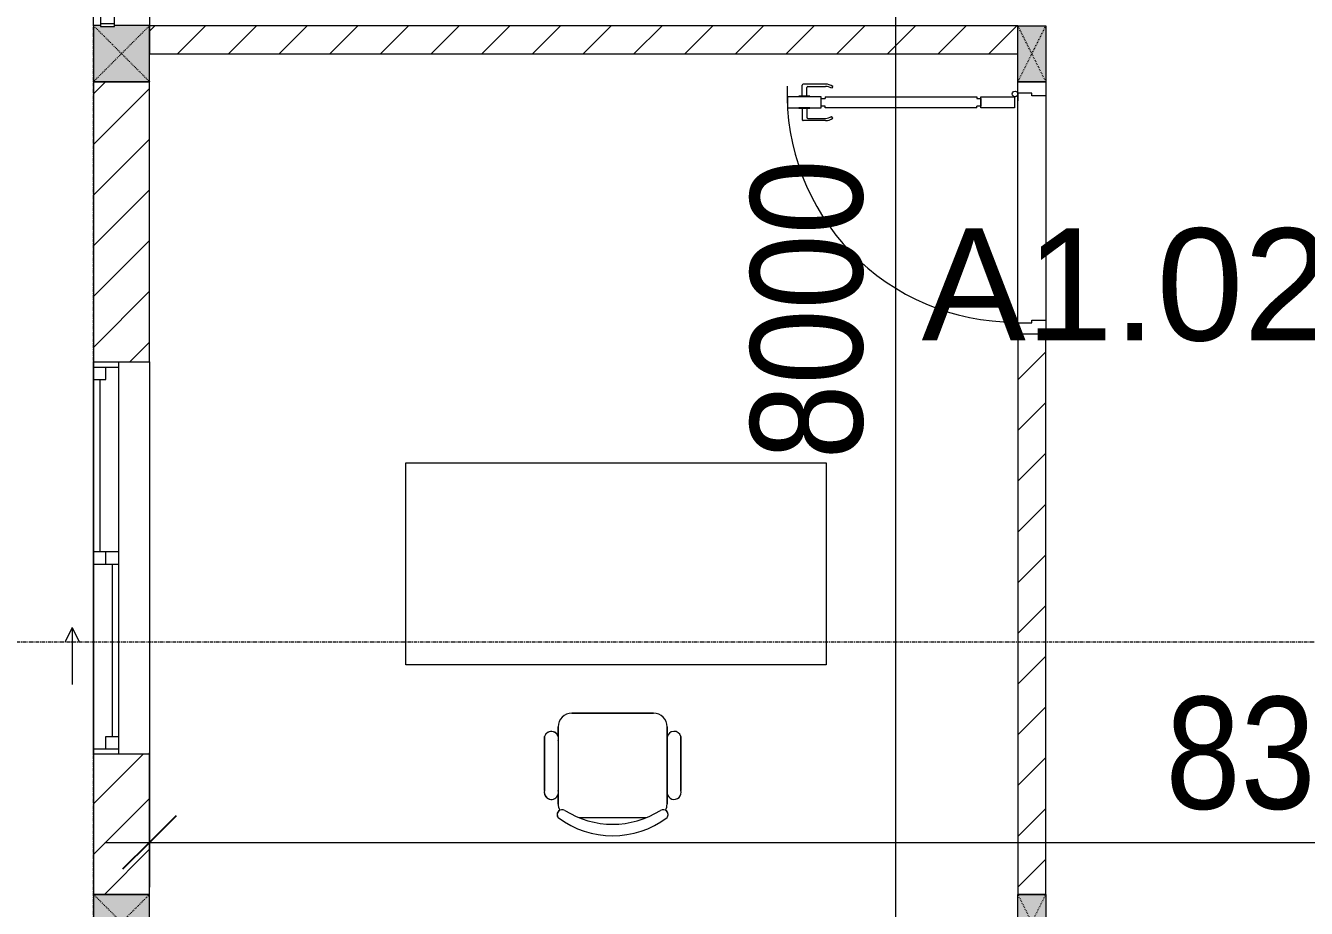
# Model space of a CAD drawing. Header units: millimetres. Extents: x 962 to 239635, y -15958 to 82755.
# Drawn here: x 95161 to 99733, y 27487 to 30637 of the extents above; entities that cross this region are included whole.
import ezdxf

# ---------------------------------------------------------------- set-up
doc = ezdxf.new("R2010")
doc.units = ezdxf.units.MM
doc.linetypes.add('Dash', pattern=[6, 3, -3])
doc.linetypes.add('Grid Line', pattern=[22.225, 12.7, -3.175, 3.175, -3.175])
for name, color, linetype, lineweight in [('0-1', 7, 'Continuous', 5), ('A-ANNO-DIMS', 211, 'Continuous', 9), ('A-ANNO-DIMS-160', 211, 'Continuous', 9), ('A-AREA-IDEN', 2, 'Continuous', 9), ('A-DETL-GENF-1', 9, 'Continuous', 9), ('A-DOOR-1', 254, 'Continuous', 9), ('A-DOOR-2', 9, 'Continuous', 9), ('A-FLOR-1', 250, 'Continuous', 9), ('A-FLOR-2', 9, 'Continuous', 9), ('A-FLOR-HRAL', 11, 'Continuous', 9), ('A-GLAZ', 151, 'Continuous', 9), ('A-WALL', 113, 'Continuous', 9), ('A-WALL-1', 253, 'Continuous', 18), ('A-WALL-2', 9, 'Continuous', 9), ('A-WALL-3', 113, 'Continuous', 18), ('A-WALL-PATT-1', 10, 'Continuous', 9), ('A-WALL-PATT-2', 111, 'Continuous', 9), ('I-FURN', 30, 'Continuous', 9), ('I-FURN-1', 254, 'Continuous', 9), ('M-EQPM', 50, 'Continuous', 9), ('S-COLS', 52, 'Continuous', 9), ('S-COLS-1', 52, 'Continuous', 5), ('S-COLS-3', 254, 'Continuous', 9), ('S-COLS-4', 253, 'Continuous', 18), ('S-COLS-5', 52, 'Dash', 9), ('S-COLS-6', 52, 'Continuous', 18), ('S-COLS-HDLN', 52, 'Dash', 9), ('S-COLS-HDLN-1', 9, 'Dash', 9), ('S-GRID-1', 1, 'Grid Line', 9)]:
    doc.layers.add(name, color=color, linetype=linetype, lineweight=lineweight)
doc.styles.add('Arial_11', font='arial_0.ttf', dxfattribs={"height": 400})
doc.styles.add('UTM Avo', font='UTM Avo.ttf', dxfattribs={"width": 0.9, "height": 400})
doc.dimstyles.new('1_Dim_chi_tiet_2_5', dxfattribs={"dimscale": 304.8, "dimtxt": 399.720379, "dimasz": 0.629921, "dimexe": 0.524934, "dimexo": 0.0625, "dimgap": 0.052493, "dimtad": 1, "dimdec": 0, "dimrnd": 5, "dimzin": 0, "dimdsep": 46, "dimtxsty": 'UTM Avo', "dimblk1": 'OBLIQUE', "dimblk2": 'OBLIQUE', "dimsah": 1, "dimcen": 0.09, "dimdle": 0.524934, "dimazin": 0, "dimtfac": 1, "dimtdec": 4, "dimtix": 1, "dimtmove": 0, "dimatfit": 3, "dimfxl": 1.049869, "dimfxlon": 1, "dimtvp": 1, "dimtolj": 1, "dimtzin": 0, "dimarcsym": 2})
doc.dimstyles.new('1_Dim_chi_tiet_2_5_1', dxfattribs={"dimscale": 304.8, "dimtxt": 399.720379, "dimasz": 0.629921, "dimexe": 0.524934, "dimexo": 0.0625, "dimgap": 0.052493, "dimtad": 1, "dimdec": 0, "dimrnd": 5, "dimzin": 0, "dimdsep": 46, "dimtxsty": 'UTM Avo', "dimblk1": 'OBLIQUE', "dimblk2": 'OBLIQUE', "dimsah": 1, "dimcen": 0.09, "dimdle": 0.524934, "dimazin": 0, "dimtfac": 1, "dimtdec": 4, "dimtix": 1, "dimtmove": 0, "dimatfit": 3, "dimfxl": 1.049869, "dimfxlon": 1, "dimtvp": 1, "dimtolj": 1, "dimtzin": 0, "dimarcsym": 2})
pattern_1 = [(45, (0, 0), (-90.50967, 90.50967), [])]

# ---------------------------------------------------------------- blocks, each defined once
blk = doc.blocks.new('NCV_TKTC_KET CAU_rvt-1-TKCS_MB TẦNG 2')
at = {"layer": 'A-FLOR-1'}
blk.add_line((33652.6, 30437.4), (33652.6, 27536.9), dxfattribs=at)
blk = doc.blocks.new('DOOR_CW_01 CANH MO-PANEL KINH - DIW_01-900x2200-CỬA GỖ VÂN LAMINATE-553375-TKCS_MB TẦNG 2')
at = {"layer": 'A-DETL-GENF-1'}
for p, q in [((-397, -182), (-397, -62)), ((-397, -62), (-357, -62)), ((-357, -62), (-357, -182)), ((-357, -182), (-397, -182)), ((-391, -196), (-391, -182)), ((-391, -182), (-363, -182)), ((-363, -182), (-363, -196)), ((-397, -196), (-391, -196)), ((-397, -738), (-397, -196)), ((-357, -196), (-363, -196)), ((-357, -196), (-357, -738)), ((-433.9, -711.2), (-427.3, -715.8)), ((-320.1, -711.2), (-326.7, -715.8)), ((-442, -737), (-442, -816.5)), ((-434, -799.5), (-434, -737)), ((-397, -738), (-391, -738)), ((-357, -752), (-397, -752)), ((-397, -752), (-397, -872)), ((-391, -752), (-391, -738)), ((-363, -752), (-391, -752)), ((-357, -738), (-363, -738)), ((-363, -738), (-363, -752)), ((-357, -872), (-357, -752)), ((-320, -799.5), (-320, -737)), ((-312, -737), (-312, -816.5)), ((-399, -820.5), (-438, -820.5)), ((-399, -803.5), (-430, -803.5)), ((-399, -792.2), (-399, -831.8)), ((-397, -792.2), (-399, -792.2)), ((-397, -792.2), (-397, -831.8)), ((-357, -792.2), (-357, -831.8)), ((-357, -792.2), (-355, -792.2)), ((-355, -792.2), (-355, -831.8)), ((-355, -803.5), (-324, -803.5)), ((-355, -820.5), (-316, -820.5)), ((-399, -831.8), (-397, -831.8)), ((-355, -831.8), (-357, -831.8)), ((-397, -872), (-357, -872))]:
    blk.add_line(p, q, dxfattribs=at)
blk.add_circle((-407, -60), 10, dxfattribs=at)
for centre, radius, start, end in [((-407, -60), 814, 268, 0), ((-397, -737), 45, 145, 180), ((-397, -737), 37, 145, 180), ((-357, -737), 37, 0, 35), ((-357, -737), 45, 360, 35), ((-438, -816.5), 4, 180, 270), ((-430, -799.5), 4, 180, 270), ((-324, -799.5), 4, 270, 0), ((-316, -816.5), 4, 270, 0)]:
    blk.add_arc(centre, radius, start, end, dxfattribs=at)
at = {"layer": 'A-DOOR-2'}
for p, q in [((-450, -50), (-450, 50)), ((-450, 50), (-400, 50)), ((-400, 50), (-400, 0)), ((400, 0), (400, 50)), ((400, 50), (450, 50)), ((450, 50), (450, -50)), ((-410, 0), (-410, -50)), ((-400, 0), (-410, 0)), ((410, 0), (400, 0)), ((410, -50), (410, 0)), ((-410, -50), (-450, -50)), ((-407, -50), (-382, -50)), ((450, -50), (410, -50))]:
    blk.add_line(p, q, dxfattribs=at)
blk = doc.blocks.new('BAN LV A - BAN LV A_dwg_ban hoc2-348006-TKCS_MB TẦNG 2')
at = {"layer": 'I-FURN'}
for p, q in [((145.8, 437.4), (-145.8, 437.4)), ((-194.4, 388.8), (-194.4, 113.4)), ((194.4, 113.4), (194.4, 388.8)), ((-243, 354.4), (-243, 162)), ((194.4, 351.4), (194.4, 150.8)), ((243.7, 162), (243.7, 354.4)), ((-120.5, 64.8), (120.5, 64.8))]:
    blk.add_line(p, q, dxfattribs=at)
at = {"layer": 'I-FURN', "flags": 128}
blk.add_lwpolyline([(-737.8, 610.5), (-737.8, 1330.5), (-154.9, 1330.5), (762.2, 1330.5), (762.2, 610.5)], close=True, dxfattribs=at)
at = {"layer": 'I-FURN'}
for centre, radius, start, end in [((-145.8, 388.8), 48.6, 90, 180), ((145.8, 388.8), 48.6, 360, 90), ((-218.7, 347.3), 25.3, 343.7398, 163.7398), ((219.4, 347.3), 25.3, 16.2602, 170.7054), ((-218.7, 154.9), 25.3, 163.7398, 16.2602), ((219.4, 154.9), 25.3, 189.2946, 16.2602), ((-180.2, 75.4), 17.8, 57.9726, 216.6901), ((-145.8, 113.4), 48.6, 180, 207.5844), ((180.2, 75.4), 17.8, 323.3099, 122.0274), ((145.8, 113.4), 48.6, 332.4156, 0), ((0, 324), 324, 233.1301, 306.8699), ((0, 359.3), 318.2, 237.5758, 302.4242)]:
    blk.add_arc(centre, radius, start, end, dxfattribs=at)
blk = doc.blocks.new('BAN LV A - BAN LV A_dwg-348005-TKCS_MB TẦNG 2')
at = {"extrusion": (0, 0, -1), "zscale": -1, "rotation": 180}
blk.add_blockref('BAN LV A - BAN LV A_dwg_ban hoc2-348006-TKCS_MB TẦNG 2', (-729, 1383.7), dxfattribs=at)
blk = doc.blocks.new('BAN LV A - BAN LV A-401069-TKCS_MB TẦNG 2')
at = {"layer": 'I-FURN-1'}
for p, q in [((-8.8, -53.2), (1491.2, -53.2)), ((-8.8, -773.2), (-8.8, -53.2)), ((1491.2, -53.2), (1491.2, -773.2)), ((1491.2, -773.2), (-8.8, -773.2)), ((583.2, -946.3), (874.8, -946.3)), ((534.6, -1029.3), (534.6, -994.9)), ((923.4, -994.9), (923.4, -1032.3)), ((486, -1221.7), (486, -1029.3)), ((972.7, -1029.3), (972.7, -1221.7)), ((923.4, -1232.9), (923.4, -1270.3)), ((534.6, -1270.3), (534.6, -1235.9))]:
    blk.add_line(p, q, dxfattribs=at)
for centre, radius, start, end in [((583.2, -994.9), 48.6, 90, 180), ((874.8, -994.9), 48.6, 0, 90), ((510.3, -1036.4), 25.3, 16.2602, 163.7398), ((948.4, -1036.4), 25.3, 16.2602, 170.7054), ((510.3, -1228.8), 25.3, 163.7398, 343.7398), ((948.4, -1228.8), 25.3, 189.2946, 16.2602), ((583.2, -1270.3), 48.6, 180, 207.5844), ((874.8, -1270.3), 48.6, 332.4156, 0), ((548.9, -1308.3), 17.8, 119.404, 216.6901), ((729, -1059.7), 324, 233.1301, 306.8699), ((909.2, -1308.3), 17.8, 323.3099, 60.596)]:
    blk.add_arc(centre, radius, start, end, dxfattribs=at)
at = {"extrusion": (0, 0, -1), "zscale": -1, "rotation": 180}
blk.add_blockref('BAN LV A - BAN LV A_dwg-348005-TKCS_MB TẦNG 2', (0, 0), dxfattribs=at)
blk = doc.blocks.new('G1_SOF - BO TRU - 100x200-746114-TKCS_MB TẦNG 2')
at = {"layer": 'S-COLS'}
blk.add_hatch(color=256, dxfattribs=at).paths.add_polyline_path([(50, -100), (50, 100), (-50, 100), (-50, -100)])
at = {"layer": 'S-COLS-4'}
for p, q in [((-50, 100), (50, 100)), ((-50, -100), (-50, 100)), ((50, 100), (50, -100)), ((50, -100), (-50, -100))]:
    blk.add_line(p, q, dxfattribs=at)
at = {"layer": 'S-COLS-HDLN-1'}
for p, q in [((50, -100), (-50, 100)), ((-50, -100), (50, 100))]:
    blk.add_line(p, q, dxfattribs=at)
blk = doc.blocks.new('NCV_TKTC_TANG 2_rvt-1-TKCS_MB TẦNG 2')
at = {"layer": 'A-WALL-PATT-1'}
h = blk.add_hatch(dxfattribs=at)
h.set_pattern_fill('FP_1', color=256, style=0, pattern_type=2)
h.set_pattern_definition(pattern_1)
h.paths.add_polyline_path([(33852.6, 30536.9), (36952.6, 30536.9), (36952.6, 30636.9), (33852.6, 30636.9)])
h = blk.add_hatch(dxfattribs=at)
h.set_pattern_fill('FP_1', color=256, style=0, pattern_type=2)
h.set_pattern_definition(pattern_1)
h.paths.add_polyline_path([(37052.6, 27537.4), (37052.6, 29536.5), (36952.6, 29536.5), (36952.6, 27537.4)])
h.paths.add_polyline_path([(37052.6, 30436.5), (37052.2, 30436.9), (36952.6, 30436.5)])
at = {"layer": 'A-FLOR-2'}
for p, q in [((36952.6, 29576.5), (36952.6, 30396.5)), ((37052.6, 30386.5), (37052.6, 29586.5))]:
    blk.add_line(p, q, dxfattribs=at)
at = {"layer": 'A-WALL-1'}
for p, q in [((36952.6, 30636.9), (33852.6, 30636.9)), ((33852.6, 30636.9), (33852.6, 30536.9)), ((33852.6, 30536.9), (36952.6, 30536.9)), ((36952.6, 30436.5), (37052.6, 30436.5)), ((37052.6, 29536.5), (36952.6, 29536.5)), ((36952.6, 29536.5), (36952.6, 27537.4)), ((37052.6, 27537.4), (37052.6, 29536.5)), ((36952.6, 27537.4), (37052.6, 27537.4))]:
    blk.add_line(p, q, dxfattribs=at)
at = {"layer": 'A-WALL-2'}
for p, q in [((36952.6, 29576.5), (36952.6, 30396.5)), ((37052.6, 30386.5), (37052.6, 29586.5))]:
    blk.add_line(p, q, dxfattribs=at)
at = {"layer": 'A-DOOR-1', "rotation": 270.0000000000007}
blk.add_blockref('DOOR_CW_01 CANH MO-PANEL KINH - DIW_01-900x2200-CỬA GỖ VÂN LAMINATE-553375-TKCS_MB TẦNG 2', (37002.6, 29986.5), dxfattribs=at)
at = {"layer": 'I-FURN-1'}
blk.add_blockref('BAN LV A - BAN LV A-401069-TKCS_MB TẦNG 2', (34776.9, 29129.7), dxfattribs=at)
at = {"layer": 'S-COLS-3'}
for p in [(37002.6, 30536.9), (37002.6, 27436.9)]:
    blk.add_blockref('G1_SOF - BO TRU - 100x200-746114-TKCS_MB TẦNG 2', p, dxfattribs=at)
blk = doc.blocks.new('1_FAMILY RVT - W01-WxH 1400x1400xmm-411185-TKCS_MB TẦNG 2')
at = {"layer": 'A-GLAZ'}
for p, q in [((-700, 103.81), (700, 103.81)), ((-700, -96.19), (-700, 103.81)), ((700, 103.81), (700, -96.19)), ((-700, -7.29), (-680.95, -7.29)), ((-680.95, -7.29), (-22.225, -7.29)), ((-680.95, -96.19), (-680.95, -7.29)), ((-22.225, -7.29), (22.225, -7.29)), ((-22.225, -7.29), (-22.225, -96.19)), ((22.225, -7.29), (636.5, -7.29)), ((22.225, -96.19), (22.225, -7.29)), ((22.225, -29.515), (636.5, -29.515)), ((636.5, -7.29), (700, -7.29)), ((636.5, -51.74), (636.5, -7.29)), ((680.95, -96.19), (680.95, -7.29)), ((-636.5, -51.74), (-680.95, -51.74)), ((-636.5, -96.19), (-636.5, -51.74)), ((-636.5, -73.965), (-22.225, -73.965)), ((22.225, -51.74), (-22.225, -51.74)), ((680.95, -51.74), (636.5, -51.74)), ((700, -96.19), (-700, -96.19)), ((-700, -96.19), (-636.5, -96.19)), ((-636.5, -96.19), (-22.225, -96.19)), ((-22.225, -96.19), (22.225, -96.19)), ((22.225, -96.19), (680.95, -96.19)), ((680.95, -96.19), (700, -96.19)), ((248.4, -172.39), (299.2, -146.99)), ((248.4, -172.39), (299.2, -197.79)), ((248.4, -172.39), (451.6, -172.39))]:
    blk.add_line(p, q, dxfattribs=at)
blk = doc.blocks.new('TKTC_XREF_251221_MB TANG 2-7 - TKTC_XREF_251221_MB TANG 2-7-2039446-TKCS_MB TẦNG 2')
at = {"layer": 'M-EQPM'}
blk.add_line((0, 13200.4), (0, 10300), dxfattribs=at)
blk = doc.blocks.new('Railing - 50 x 10mm-1251311-TKCS_MB TẦNG 2')
at = {"layer": 'A-FLOR-HRAL'}
for p, q in [((25, 5), (-25, 5)), ((-25, 5), (-25, -5)), ((25, -5), (25, 5)), ((-25, -5), (25, -5))]:
    blk.add_line(p, q, dxfattribs=at)
blk = doc.blocks.new('Railing - Railing-3231163-TKCS_MB TẦNG 2')
at = {"layer": 'A-FLOR-HRAL'}
for p, q in [((33677.6, 33481.9), (33677.6, 30644)), ((33727.6, 30644), (33727.6, 33481.9))]:
    blk.add_line(p, q, dxfattribs=at)
for p in [(33702.6, 33486.9), (33702.6, 30639)]:
    blk.add_blockref('Railing - 50 x 10mm-1251311-TKCS_MB TẦNG 2', p)
blk = doc.blocks.new('G1_SOF - BO TRU - 200x200-3052400-TKCS_MB TẦNG 2')
at = {"layer": 'S-COLS-HDLN'}
for p, q in [((-100, 100), (100, -100)), ((100, 100), (-100, -100))]:
    blk.add_line(p, q, dxfattribs=at)
blk = doc.blocks.new('DIMBLOCK250-TKCS_MB TẦNG 2')
at = {"layer": 'A-ANNO-DIMS-160'}
for p, q in [((98268.3, 25476.9), (98268.3, 33796.9)), ((97948.3, 33636.9), (98428.3, 33636.9)), ((98268.3, 33636.9), (97948.3, 33636.9)), ((97948.3, 25636.9), (98428.3, 25636.9)), ((98268.3, 25636.9), (97948.3, 25636.9))]:
    blk.add_line(p, q, dxfattribs=at)
at = {"layer": 'A-ANNO-DIMS-160', "lineweight": 25}
for p, q in [((98268.3, 33636.9), (98172.3, 33732.9)), ((98268.3, 33636.9), (98364.3, 33540.9)), ((98268.3, 25636.9), (98172.3, 25732.9)), ((98268.3, 25636.9), (98364.3, 25540.9))]:
    blk.add_line(p, q, dxfattribs=at)
at = {"layer": 'A-ANNO-DIMS-160', "color": 0, "insert": (97748.6, 29089.2), "char_height": 400, "width": 1314.636, "attachment_point": 1, "rotation": 90, "line_spacing_factor": 1.110334, "style": 'UTM Avo'}
blk.add_mtext('8000', dxfattribs=at)
blk = doc.blocks.new('_Oblique')
at = {"color": 0, "linetype": 'ByBlock', "lineweight": -2}
blk.add_line((-0.5, -0.5), (0.5, 0.5), dxfattribs=at)
blk = doc.blocks.new('DIMBLOCK349-TKCS_MB TẦNG 2')
at = {"layer": 'A-ANNO-DIMS-160'}
for p, q in [((95603.5, 28042.5), (95603.5, 27562.5)), ((95603.5, 27722.5), (95603.5, 28042.5)), ((103953.5, 28042.5), (103953.5, 27562.5)), ((103953.5, 27722.5), (103953.5, 28042.5)), ((95443.5, 27722.5), (104113.5, 27722.5))]:
    blk.add_line(p, q, dxfattribs=at)
at = {"layer": 'A-ANNO-DIMS-160', "lineweight": 25}
for p, q in [((95603.5, 27722.5), (95699.5, 27818.5)), ((103953.5, 27722.5), (104049.5, 27818.5)), ((95603.5, 27722.5), (95507.5, 27626.5)), ((103953.5, 27722.5), (103857.5, 27626.5))]:
    blk.add_line(p, q, dxfattribs=at)
at = {"layer": 'A-ANNO-DIMS-160', "color": 0, "insert": (99230.7, 28242.2), "char_height": 400, "width": 1314.636, "attachment_point": 1, "line_spacing_factor": 1.110334, "style": 'UTM Avo'}
blk.add_mtext('8350', dxfattribs=at)

msp = doc.modelspace()

# ---------------------------------------------------------------- hatches: boundary and pattern name
at = {"layer": 'A-WALL-PATT-2'}
h = msp.add_hatch(dxfattribs=at)
h.set_pattern_fill('FP_1', color=256, style=0, pattern_type=2)
h.set_pattern_definition([(45, (61750.9, 0), (-90.50967, 90.50967), [])])
h.paths.add_polyline_path([(95403.5, 27536.9), (95603.5, 27536.9), (95603.5, 28037.4), (95403.5, 28037.4)])
h.paths.add_polyline_path([(95603.5, 29437.4), (95603.5, 30437.4), (95403.5, 30437.4), (95403.5, 29437.4)])
at = {"layer": 'S-COLS-1'}
for points in [[(95478.5, 30437.4), (95603.5, 30437.4), (95603.5, 30637.4), (95478.5, 30637.4), (95478.5, 30634), (95428.5, 30634), (95428.5, 30637.4), (95403.5, 30637.4), (95403.5, 30437.4), (95428.5, 30437.4)], [(95603.5, 27336.9), (95603.5, 27536.9), (95403.5, 27536.9), (95403.5, 27336.9)]]:
    msp.add_hatch(color=256, dxfattribs=at).paths.add_polyline_path(points)

# ---------------------------------------------------------------- linework, layer by layer
at = {"layer": 'A-WALL'}
for p, q in [((95403.5, 30637.4), (95403.5, 33486.9)), ((95603.5, 33486.9), (95603.5, 30637.4)), ((95603.5, 30437.4), (95403.5, 30437.4)), ((95403.5, 27536.9), (95603.5, 27536.9))]:
    msp.add_line(p, q, dxfattribs=at)
at = {"layer": 'A-WALL-3'}
for p, q in [((95403.5, 30437.4), (95403.5, 29437.4)), ((95603.5, 29437.4), (95603.5, 30437.4)), ((95403.5, 28037.4), (95403.5, 27536.9)), ((95603.5, 27536.9), (95603.5, 28037.4))]:
    msp.add_line(p, q, dxfattribs=at)
at = {"layer": 'S-COLS'}
for p, q in [((95403.5, 30437.4), (95603.5, 30437.4)), ((95603.5, 27536.9), (95403.5, 27536.9))]:
    msp.add_line(p, q, dxfattribs=at)
at = {"layer": 'S-COLS-6'}
for p, q in [((95428.5, 30637.4), (95403.5, 30637.4)), ((95403.5, 30637.4), (95403.5, 30437.4)), ((95603.5, 30637.4), (95478.5, 30637.4)), ((95603.5, 30437.4), (95603.5, 30637.4)), ((95403.5, 27536.9), (95403.5, 27336.9)), ((95603.5, 27336.9), (95603.5, 27536.9))]:
    msp.add_line(p, q, dxfattribs=at)
at = {"layer": 'S-GRID-1'}
for p, q in [((95403.5, 19351.6), (95403.5, 76542.3)), ((96253.4, 28436.9), (92253.4, 28436.9)), ((189415.6, 28436.9), (96253.4, 28436.9))]:
    msp.add_line(p, q, dxfattribs=at)

# ---------------------------------------------------------------- block references
at = {"layer": '0-1'}
for name in ['NCV_TKTC_KET CAU_rvt-1-TKCS_MB TẦNG 2', 'NCV_TKTC_TANG 2_rvt-1-TKCS_MB TẦNG 2']:
    msp.add_blockref(name, (61750.9, 0), dxfattribs=at)
at = {"layer": 'A-FLOR-HRAL'}
msp.add_blockref('Railing - Railing-3231163-TKCS_MB TẦNG 2', (61750.9, 0), dxfattribs=at)
at = {"layer": 'A-GLAZ', "rotation": 269.9999999999999}
msp.add_blockref('1_FAMILY RVT - W01-WxH 1400x1400xmm-411185-TKCS_MB TẦNG 2', (95499.7, 28737.4), dxfattribs=at)
at = {"layer": 'M-EQPM'}
msp.add_blockref('TKTC_XREF_251221_MB TANG 2-7 - TKTC_XREF_251221_MB TANG 2-7-2039446-TKCS_MB TẦNG 2', (95403.5, 17236.9), dxfattribs=at)
at = {"layer": 'S-COLS-5'}
for p in [(95503.5, 30537.4), (95503.5, 27436.9)]:
    msp.add_blockref('G1_SOF - BO TRU - 200x200-3052400-TKCS_MB TẦNG 2', p, dxfattribs=at)

# ---------------------------------------------------------------- texts
at = {"layer": 'A-AREA-IDEN', "insert": (99477.9, 29508.1), "char_height": 400, "width": 2233.6, "attachment_point": 8, "line_spacing_factor": 0.936439, "style": 'Arial_11'}
msp.add_mtext('\\pt8,16,24,32,40,48,56,64,72,80,88,96,104,112,120,128,136,144,152,160,168,176,184,192,200,208,216,224,232,240,248,256;A1.02.03', dxfattribs=at)

# ---------------------------------------------------------------- dimensions: what is measured, and where the dimension line sits
at = {"layer": 'A-ANNO-DIMS'}
dim = msp.add_linear_dim(base=(98268.3, 33636.9), p1=(97948.3, 25636.9), p2=(97948.3, 33636.9), angle=90, dimstyle='1_Dim_chi_tiet_2_5', override={"dimpost": '<>', "dimfxl": 8000.025653}, dxfattribs=at)
dim.commit()
dim.dimension.update_dxf_attribs({"geometry": 'DIMBLOCK250-TKCS_MB TẦNG 2', "text_midpoint": (98045.3, 29636.9)})
dim = msp.add_linear_dim(base=(103953.5, 27722.5), p1=(95603.5, 28042.5), p2=(103953.5, 28042.5), dimstyle='1_Dim_chi_tiet_2_5_1', override={"dimpost": '<>', "dimfxl": 8349.928669}, dxfattribs=at)
dim.commit()
dim.dimension.update_dxf_attribs({"geometry": 'DIMBLOCK349-TKCS_MB TẦNG 2', "text_midpoint": (99778.5, 27945.5)})

doc.saveas('drawing.dxf')
